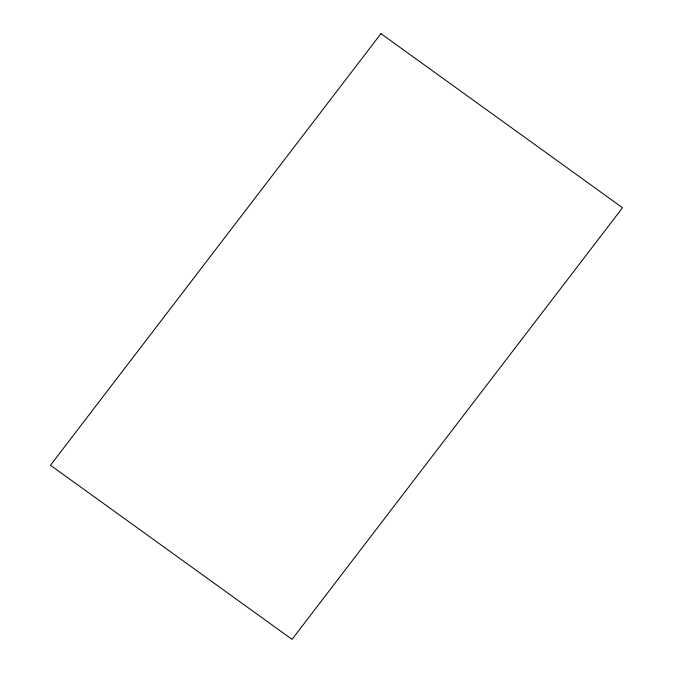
<?xml version="1.0" encoding="UTF-8"?>
<svg xmlns="http://www.w3.org/2000/svg" width="673" height="673" viewBox="0 0 673 673"><rect width="100%" height="100%" fill="white"/><g stroke="black" fill="none" stroke-linecap="round" stroke-linejoin="round"><path stroke-width="1.01" d="M380.952 33.65L50.475 465.262L292.048 639.35L622.525 207.738L380.952 33.65"/></g></svg>
